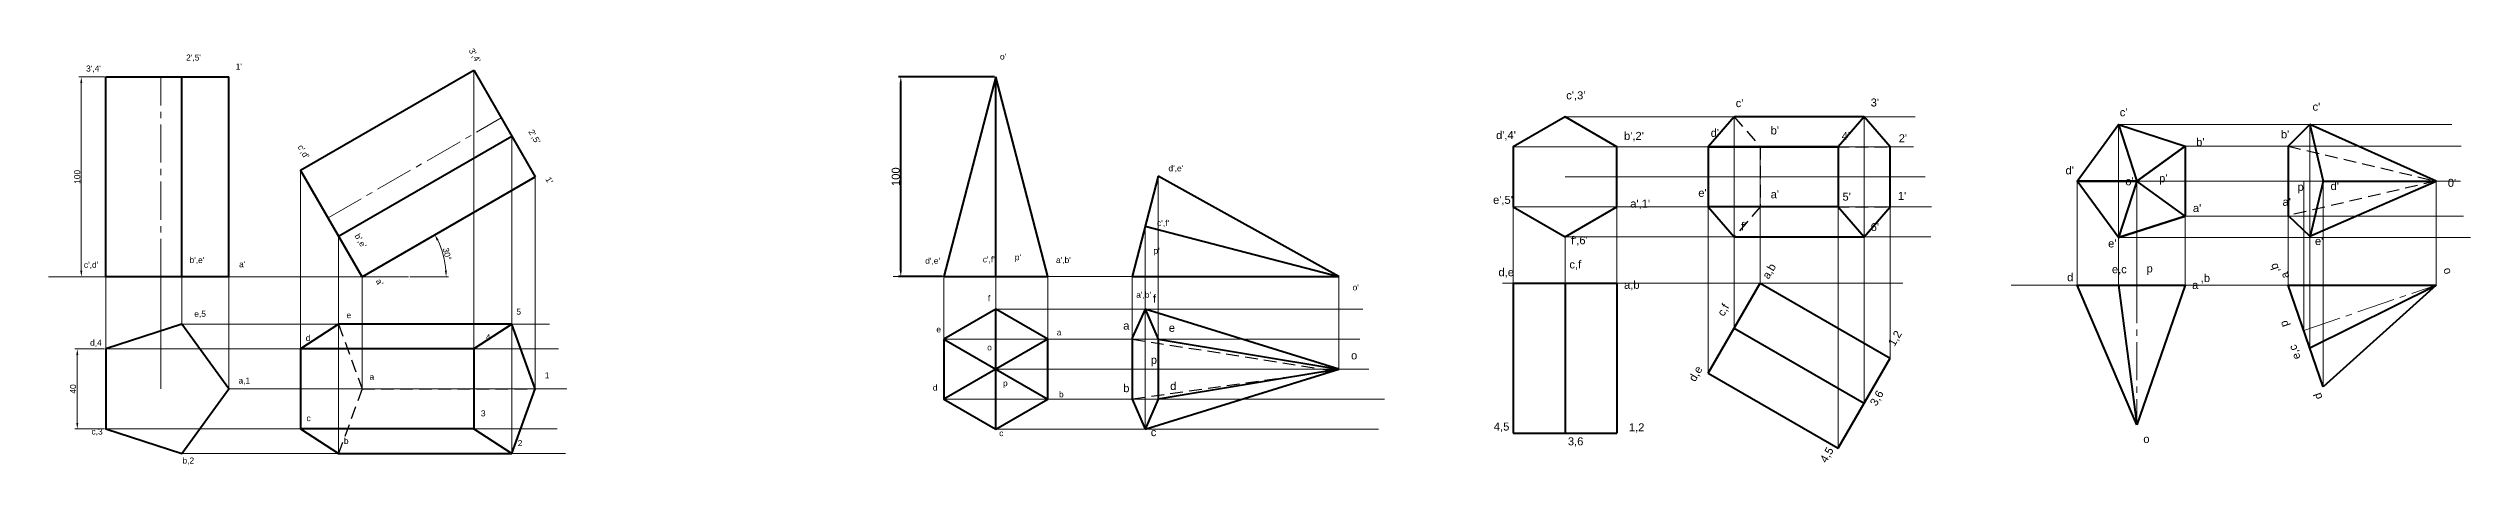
# Model space of a CAD drawing. Header units: millimetres. Extents: x 1 to 7224, y -410 to 206.
# Drawn here: x 1 to 1212, y -2 to 206 of the extents above; entities that cross this region are included whole.
import ezdxf

# ---------------------------------------------------------------- set-up
doc = ezdxf.new("R2010")
doc.units = ezdxf.units.MM
doc.linetypes.add('CENTER2', pattern=[28.575, 19.05, -3.175, 3.175, -3.175])
doc.linetypes.add('DASHED2', pattern=[9.525, 6.35, -3.175])
for name, color, linetype, lineweight in [('Centre line', 1, 'CENTER2', 20), ('Dim n hatch', 6, 'Continuous', 20), ('Hidden', 3, 'DASHED2', 30), ('Object', 2, 'Continuous', 40), ('Projection', 5, 'Continuous', 5)]:
    doc.layers.add(name, color=color, linetype=linetype, lineweight=lineweight)
doc.styles.get("Standard").update_dxf_attribs({"font": 'arial.ttf', "height": 4})
doc.dimstyles.new('ISO-25', dxfattribs={"dimtxt": 3, "dimasz": 3, "dimexe": 1.25, "dimexo": 0.625, "dimgap": 0.5, "dimtad": 1, "dimdec": 0, "dimtxsty": 'Standard', "dimcen": 2.5, "dimclrd": 256, "dimclre": 256, "dimclrt": 256, "dimadec": 0, "dimazin": 0, "dimtfac": 1, "dimtdec": 0, "dimtmove": 0, "dimatfit": 2, "dimfxl": 1, "dimlwd": -1, "dimlwe": -1, "dimarcsym": 0})

# ---------------------------------------------------------------- blocks, each defined once
blk = doc.blocks.new('*D1')
at = {"layer": 'Defpoints', "color": 0, "transparency": 16777216}
for p in [(17.4, 191.5), (29.6, 191.5), (29.6, 91.5)]:
    blk.add_point(p, dxfattribs=at)
at = {"layer": 'Dim n hatch', "transparency": 16777216}
for p, q in [((29, 191.5), (16.2, 191.5)), ((17.4, 94.5), (17.4, 188.5)), ((29, 91.5), (16.2, 91.5))]:
    blk.add_line(p, q, dxfattribs=at)
for points in [[(16.9, 188.5), (17.9, 188.5), (17.4, 191.5)], [(16.9, 94.5), (17.9, 94.5), (17.4, 91.5)]]:
    blk.add_solid(points, dxfattribs=at)
at = {"layer": 'Dim n hatch', "transparency": 16777216, "insert": (15.4, 141.5), "char_height": 3, "attachment_point": 5, "rotation": 90}
blk.add_mtext('100', dxfattribs=at)
blk = doc.blocks.new('*D2')
at = {"layer": 'Defpoints', "color": 0, "transparency": 16777216}
for p in [(15.4, 55.4), (29.6, 55.4), (29.6, 15.4)]:
    blk.add_point(p, dxfattribs=at)
at = {"layer": 'Dim n hatch', "transparency": 16777216}
for p, q in [((29, 55.4), (14.1, 55.4)), ((15.4, 18.4), (15.4, 52.4)), ((29, 15.4), (14.1, 15.4))]:
    blk.add_line(p, q, dxfattribs=at)
for points in [[(14.9, 52.4), (15.9, 52.4), (15.4, 55.4)], [(14.9, 18.4), (15.9, 18.4), (15.4, 15.4)]]:
    blk.add_solid(points, dxfattribs=at)
at = {"layer": 'Dim n hatch', "transparency": 16777216, "insert": (13.3, 35.4), "char_height": 3, "attachment_point": 5, "rotation": 90}
blk.add_mtext('40', dxfattribs=at)
blk = doc.blocks.new('*D3')
at = {"layer": 'Defpoints', "color": 0, "transparency": 16777216}
for p in [(244.4, 141.5), (199.2, 98.8), (1, 91.5), (157.8, 91.5), (181, 91.5)]:
    blk.add_point(p, dxfattribs=at)
at = {"layer": 'Dim n hatch', "transparency": 16777216}
blk.add_line((181.6, 91.5), (201, 91.5), dxfattribs=at)
blk.add_arc((157.8, 91.5), 42, 4.0937, 25.9063, dxfattribs=at)
for points in [[(195.1, 109.6), (196, 110.1), (194.2, 112.5)], [(200.2, 94.5), (199.2, 94.5), (199.8, 91.5)]]:
    blk.add_solid(points, dxfattribs=at)
at = {"layer": 'Dim n hatch', "transparency": 16777216, "insert": (200.3, 102.9), "char_height": 3, "attachment_point": 5, "rotation": 285}
blk.add_mtext('30°', dxfattribs=at)
blk = doc.blocks.new('*D4')
at = {"layer": 'Defpoints', "color": 0, "transparency": 16777216}
for p in [(427.1, 191.6), (474.7, 191.6), (448.7, 91.6)]:
    blk.add_point(p, dxfattribs=at)
at = {"layer": 'Object', "transparency": 16777216}
for p, q in [((474, 191.6), (425.9, 191.6)), ((427.1, 94.6), (427.1, 188.6)), ((448, 91.6), (425.9, 91.6))]:
    blk.add_line(p, q, dxfattribs=at)
for points in [[(426.6, 188.6), (427.6, 188.6), (427.1, 191.6)], [(426.6, 94.6), (427.6, 94.6), (427.1, 91.6)]]:
    blk.add_solid(points, dxfattribs=at)
at = {"layer": 'Object', "transparency": 16777216, "insert": (424.6, 141.6), "char_height": 4, "attachment_point": 5, "rotation": 90}
blk.add_mtext('100', dxfattribs=at)

msp = doc.modelspace()

# ---------------------------------------------------------------- linework, layer by layer
at = {"layer": 'Centre line'}
for p, q in [((57.1, 91.5), (57.1, 191.5)), ((140.8, 121), (227.4, 171)), ((843.8, 141.5), (908.8, 141.5)), ((1128.5, 139.4), (1194.7, 139.4)), ((1045.1, 87.4), (1045.1, 17.4)), ((1128.5, 64.6), (1194.7, 87.4))]:
    msp.add_line(p, q, dxfattribs=at)
at = {"layer": 'Hidden'}
for p, q in [((843.8, 171.5), (856.8, 156.5)), ((856.8, 156.5), (856.8, 126.5)), ((856.8, 156.5), (921.8, 156.5)), ((1120.7, 156.9), (1194.7, 139.4)), ((1194.7, 139.4), (1120.7, 122.1)), ((856.8, 126.5), (843.8, 111.5)), ((856.8, 126.5), (921.8, 126.5)), ((146, 67.8), (157.8, 35.4)), ((542.8, 60.3), (643.6, 44.5)), ((643.6, 44.5), (542.8, 30.3)), ((157.8, 35.4), (146, 3.1)), ((157.8, 35.4), (244.4, 35.4))]:
    msp.add_line(p, q, dxfattribs=at)
at = {"layer": 'Object'}
for p, q in [((127, 144.8), (213.6, 194.8)), ((213.6, 194.8), (244.4, 141.5)), ((29.6, 91.5), (29.6, 191.5)), ((29.6, 191.5), (91.1, 191.5)), ((67.6, 91.5), (67.6, 191.5)), ((91.1, 91.5), (91.1, 191.5)), ((474.7, 191.6), (448.7, 91.6)), ((474.7, 91.6), (474.7, 191.6)), ((500.6, 91.6), (474.7, 191.6)), ((843.8, 171.5), (830.8, 156.5)), ((908.8, 171.5), (843.8, 171.5)), ((908.8, 171.5), (895.8, 156.5)), ((921.8, 156.5), (908.8, 171.5)), ((146, 111.9), (232.6, 161.9)), ((1035.9, 167.7), (1045.1, 139.4)), ((1131.5, 167.7), (1120.7, 156.9)), ((1194.7, 139.4), (1131.5, 167.7)), ((1131.5, 167.7), (1138.2, 139.4)), ((785.1, 126.5), (785.1, 156.5)), ((830.8, 156.5), (830.8, 126.5)), ((895.8, 156.5), (830.8, 156.5)), ((830.8, 156.5), (895.8, 156.5)), ((895.8, 156.5), (895.8, 126.5)), ((895.8, 156.5), (895.8, 126.5)), ((921.8, 126.5), (921.8, 156.5)), ((1045.1, 139.4), (1069.2, 156.9)), ((1069.2, 156.9), (1045.1, 139.4)), ((1120.7, 156.9), (1120.7, 122.1)), ((157.8, 91.5), (127, 144.8)), ((157.8, 91.5), (244.4, 141.5)), ((555.8, 141.9), (542.8, 91.6)), ((646.1, 91.6), (555.8, 141.9)), ((1045.1, 139.4), (1015.3, 139.4)), ((1015.3, 139.4), (1045.1, 139.4)), ((1045.1, 139.4), (1035.9, 111.1)), ((1069.2, 121.9), (1045.1, 139.4)), ((1131.5, 111.8), (1194.7, 139.4)), ((1138.2, 139.4), (1131.5, 111.1)), ((1138.2, 139.4), (1194.7, 139.4)), ((733.2, 126.5), (759.2, 111.5)), ((830.8, 126.5), (843.8, 111.5)), ((895.8, 126.5), (830.8, 126.5)), ((895.8, 126.5), (830.8, 126.5)), ((895.8, 126.5), (908.8, 111.5)), ((908.8, 111.5), (921.8, 126.5)), ((1035.9, 111.1), (1069.2, 121.9)), ((1120.7, 122.1), (1131.5, 111.8)), ((549.3, 116.8), (646.1, 91.6)), ((843.8, 111.5), (908.8, 111.5)), ((91.1, 91.5), (29.6, 91.5)), ((448.7, 91.6), (500.6, 91.6)), ((542.8, 91.6), (646.1, 91.6)), ((733.2, 88.3), (785.1, 88.3)), ((733.2, 88.3), (733.2, 13.3)), ((759.2, 88.3), (759.2, 13.3)), ((785.1, 88.3), (785.1, 13.3)), ((830.8, 43.3), (856.8, 88.3)), ((856.8, 88.3), (921.8, 50.8)), ((1045.1, 17.4), (1015.3, 87.4)), ((1015.3, 87.4), (1069.2, 87.4)), ((1035.9, 87.4), (1045.1, 17.4)), ((1069.2, 87.4), (1045.1, 17.4)), ((1138.2, 36.4), (1120.7, 87.4)), ((1138.2, 36.4), (1120.7, 87.4)), ((1120.7, 87.4), (1194.7, 87.4)), ((1131.5, 55.9), (1194.7, 87.4)), ((1194.7, 87.4), (1138.2, 36.4)), ((474.7, 15.3), (474.7, 75.3)), ((549.3, 75.3), (542.8, 61)), ((646.1, 45.3), (549.3, 75.3)), ((549.3, 75.3), (555.8, 60.3)), ((146, 67.8), (127, 55.4)), ((232.6, 67.8), (146, 67.8)), ((232.6, 67.8), (213.6, 55.4)), ((244.4, 35.4), (232.6, 67.8)), ((542.8, 61), (542.8, 30.3)), ((843.8, 65.8), (908.8, 28.3)), ((127, 55.4), (127, 15.4)), ((213.6, 55.4), (127, 55.4)), ((213.6, 55.4), (213.6, 15.4)), ((448.7, 60.3), (474.7, 45.3)), ((500.6, 60.3), (448.7, 30.3)), ((500.6, 30.3), (500.6, 60.3)), ((555.8, 60.3), (555.8, 30.3)), ((555.8, 60.3), (646.1, 45.3)), ((895.8, 5.8), (921.8, 50.8)), ((474.7, 45.3), (500.6, 30.3)), ((549.3, 15.3), (646.1, 45.3)), ((646.1, 45.3), (555.8, 30.3)), ((830.8, 43.3), (895.8, 5.8)), ((232.6, 3.1), (244.4, 35.4)), ((448.7, 30.3), (474.7, 15.3)), ((542.8, 30.3), (549.3, 15.3)), ((555.8, 30.3), (549.3, 15.3)), ((127, 15.4), (146, 3.1)), ((213.6, 15.4), (127, 15.4)), ((213.6, 15.4), (232.6, 3.1)), ((733.2, 13.3), (785.1, 13.3)), ((146, 3.1), (232.6, 3.1))]:
    msp.add_line(p, q, dxfattribs=at)
for points in [[(785.1, 126.5), (785.1, 156.5), (759.2, 171.5), (733.2, 156.5), (733.2, 126.5), (759.2, 111.5)], [(1069.2, 156.9), (1069.2, 121.9), (1035.9, 111.1), (1015.3, 139.4), (1035.9, 167.7)], [(448.7, 60.3), (448.7, 30.3), (474.7, 15.3), (500.6, 30.3), (500.6, 60.3), (474.7, 75.3)], [(29.6, 55.4), (29.6, 15.4), (67.6, 3.1), (91.1, 35.4), (67.6, 67.8)]]:
    msp.add_lwpolyline(points, close=True, dxfattribs=at)
at = {"layer": 'Projection'}
for p, q in [((213.6, 194.8), (213.6, 15.4)), ((759.2, 171.5), (934.2, 171.5)), ((843.8, 65.8), (843.8, 171.5)), ((908.8, 28.3), (908.8, 171.5)), ((232.6, 161.9), (232.6, 3.1)), ((1035.9, 167.7), (1035.9, 87.4)), ((1035.9, 167.7), (1202.5, 167.7)), ((1131.5, 55.9), (1131.5, 167.7)), ((733.2, 156.5), (933.4, 156.5)), ((830.8, 43.3), (830.8, 156.5)), ((856.8, 88.3), (856.8, 156.5)), ((895.8, 5.8), (895.8, 156.5)), ((921.8, 50.8), (921.8, 156.5)), ((1069.2, 156.9), (1207.2, 156.9)), ((1120.7, 87.4), (1120.7, 156.9)), ((127, 144.8), (127, 15.4)), ((244.4, 141.5), (244.4, 35.4)), ((555.8, 141.9), (555.8, 30.3)), ((759.2, 141.5), (939.3, 141.5)), ((1015.3, 139.4), (1015.3, 87.4)), ((1045.1, 139.4), (1045.1, 87.4)), ((1045.1, 139.4), (1206.8, 139.4)), ((1128.5, 64.6), (1128.5, 139.4)), ((1138.2, 36.4), (1138.2, 139.4)), ((1194.7, 87.4), (1194.7, 139.4)), ((733.2, 126.5), (733.2, 88.3)), ((733.2, 126.5), (942.4, 126.5)), ((785.1, 126.5), (785.1, 88.3)), ((1069.2, 121.9), (1069.2, 87.4)), ((1069.2, 121.9), (1208.4, 121.9)), ((146, 111.9), (146, 3.1)), ((549.3, 116.8), (549.3, 15.3)), ((759.2, 111.5), (759.2, 88.3)), ((759.2, 111.5), (942, 111.5)), ((1035.9, 111.1), (1211.9, 111.1)), ((1, 91.5), (181, 91.5)), ((29.6, 55.4), (29.6, 91.5)), ((57.1, 35.4), (57.1, 91.5)), ((67.6, 67.8), (67.6, 91.5)), ((91.1, 35.4), (91.1, 91.5)), ((157.8, 91.5), (157.8, 35.4)), ((423.3, 91.6), (603.3, 91.6)), ((448.7, 60.3), (448.7, 91.6)), ((474.7, 75.3), (474.7, 91.6)), ((500.6, 60.3), (500.6, 91.6)), ((542.8, 91.6), (542.8, 30.3)), ((646.1, 91.6), (646.1, 45.3)), ((728, 88.3), (928, 88.3)), ((982.3, 87.4), (1120.7, 87.4)), ((474.7, 75.3), (658.1, 75.3)), ((67.6, 67.8), (251.5, 67.8)), ((29.6, 55.4), (256, 55.4)), ((448.7, 60.3), (656.6, 60.3)), ((474.7, 45.3), (661.1, 45.3)), ((91.1, 35.4), (260.1, 35.4)), ((448.7, 30.3), (669, 30.3)), ((29.6, 15.4), (255.3, 15.4)), ((474.7, 15.3), (666, 15.3)), ((67.6, 3.1), (259.4, 3.1))]:
    msp.add_line(p, q, dxfattribs=at)

# ---------------------------------------------------------------- texts
at = {"layer": 'Dim n hatch'}
for s, height, p in [("3',4'", 3, (19.8, 194.2)), ("2',5'", 3, (69.8, 199.7)), ("1'", 3, (94.6, 195.2)), ("o'", 3, (476.7, 200.2)), ("c',3'", 4, (759.8, 180.3)), ("c'", 4, (844.5, 176.4)), ("3'", 4, (912, 176.7)), ("c'", 4, (1036.5, 171.8)), ("c'", 4, (1132.9, 174.6)), ("d',4'", 4, (724.7, 160.4)), ("b',2'", 4, (788.7, 160)), ("d'", 4, (832, 161.5)), ("b'", 4, (862, 162.7)), ("4'", 4, (897.5, 160)), ("2'", 4, (926, 158.8)), ("b'", 4, (1074.7, 156.9)), ("b'", 4, (1117.1, 160.8)), ("d',e'", 3, (560.9, 144.3)), ("d'", 4, (1009.4, 142.8)), ("e'", 4, (825.8, 131.5)), ("a'", 4, (862, 130.8)), ("5'", 4, (897.9, 129.6)), ("1'", 4, (925.6, 130)), ("o'", 4, (1039.3, 137.3)), ("p'", 4, (1056.2, 138.8)), ('p', 4, (1125.4, 134.5)), ("d'", 4, (1141.9, 134.9)), ("0'", 4, (1200.5, 136.5)), ("e',5'", 4, (723.2, 128)), ("a',1'", 4, (791.8, 126.1)), ("a'", 4, (1073.1, 123.9)), ("a'", 4, (1117.9, 127)), ("c',f'", 3, (555.2, 116.9)), ("f',6'", 4, (762.2, 107.8)), ("f'", 4, (847.2, 114.8)), ("6'", 4, (912, 114.4)), ("e'", 4, (1030.7, 106.2)), ("e'", 4, (1134.1, 107.4)), ("c',d'", 3, (18.7, 96)), ("b',e'", 3, (71.5, 98.4)), ("a'", 3, (96.3, 96.3)), ("d',e'", 3, (439.3, 98)), ("c',f'", 3, (468.1, 98.7)), ("p'", 3, (484.1, 99.8)), ("a',b'", 3, (504.7, 98.4)), ("p'", 3, (553.5, 103.1)), ('c,f', 4, (761.4, 95.7)), ("o'", 3, (653, 84.7)), ('d,e', 4, (725.9, 91.8)), ('a,b', 4, (788.7, 85.5)), ('d', 4, (1010.2, 89.3)), ('e,c', 4, (1032.6, 93.3)), ('p', 4, (1049.9, 93.7)), ('a', 4, (1072.7, 85.4)), (',b', 4, (1077, 88.9)), ('e,5', 3, (73.9, 71.5)), ('e', 3, (150, 70.8)), ('5', 3, (234.9, 72.6)), ('f', 3, (470.7, 79.3)), ("a',b'", 3, (544.8, 81)), ('f', 4, (553.2, 78.6)), ('d', 3, (129.6, 59.4)), ('4', 3, (219.6, 59.8)), ('e', 3, (444.9, 63.7)), ('a', 3, (505.1, 62.2)), ('a', 4, (538.3, 65.1)), ('e', 4, (561.1, 64)), ('d,4', 3, (21.8, 57)), ('o', 3, (470.3, 54.7)), ('p', 4, (552.1, 48)), ('o', 4, (652.2, 50.2)), ('a,1', 3, (96, 38.1)), ('a', 3, (161.5, 40)), ('1', 3, (249.1, 40.7)), ('d', 3, (443.1, 34.6)), ('p', 3, (478.2, 36.8)), ('b', 4, (538.3, 33.8)), ('d', 4, (561.8, 34.9)), ('3', 3, (217.2, 21.7)), ('b', 3, (506.2, 31.2)), ('c,3', 3, (22.5, 12.6)), ('c', 3, (130, 19.3)), ('c', 3, (476.3, 11.8)), ('c', 4, (552.1, 11.8)), ('4,5', 4, (723.6, 14.6)), ('1,2', 4, (791.1, 14.2)), ('b,2', 3, (68, -1.9)), ('b', 3, (148.7, 7.9)), ('2', 3, (235.6, 6.8)), ('3,6', 4, (760.6, 7.2)), ('o', 4, (1048.3, 8.4))]:
    msp.add_text(s, height=height, dxfattribs=at).set_placement(p)
for s, height, rotation, p in [("3',4'", 3, 300, (211, 204.7)), ("2',5'", 3, 300, (240.8, 164.1)), ("c',d'", 3, 300, (125.4, 156.5)), ("1'", 3, 300, (249.3, 140.4)), ("b',e'", 3, 300, (153.9, 112)), ('a,b', 4, 60, (861, 90)), (',b', 4, 108.9881, (1116.6, 94.3)), ("a'", 3, 300, (164.5, 89.4)), ('a', 4, 108.9881, (1121.4, 91.4)), ('o', 4, 108.9881, (1202.1, 93.4)), ('c,f', 4, 60, (838.5, 71.4)), ('1,2', 4, 60, (923.9, 56.4)), ('p', 4, 108.9881, (1121, 67.1)), ('e,c', 4, 108.9881, (1127, 50.9)), ('d,e', 4, 60, (824.2, 38.7)), ('3,6', 4, 60, (914.8, 26.5)), ('d', 4, 108.9881, (1138, 31)), ('4,5', 4, 60, (889.8, -1.9))]:
    msp.add_text(s, height=height, rotation=rotation, dxfattribs=at).set_placement(p)

# ---------------------------------------------------------------- dimensions: what is measured, and where the dimension line sits
for base, p1, p2, picture, middle in [((17.4, 191.5), (29.6, 91.5), (29.6, 191.5), '*D1', (15.4, 141.5)), ((15.4, 55.4), (29.6, 15.4), (29.6, 55.4), '*D2', (13.3, 35.4))]:
    dim = msp.add_linear_dim(base=base, p1=p1, p2=p2, angle=90, dimstyle='ISO-25', dxfattribs=at)
    dim.commit()
    dim.dimension.update_dxf_attribs({"geometry": picture, "text_midpoint": middle})
dim = msp.add_angular_dim_2l(base=(199.2, 98.8), line1=((1, 91.5), (181, 91.5)), line2=((157.8, 91.5), (244.4, 141.5)), dimstyle='ISO-25', dxfattribs=at)
dim.commit()
dim.dimension.update_dxf_attribs({"geometry": '*D3', "text_midpoint": (200.3, 102.9)})
at = {"layer": 'Object'}
dim = msp.add_linear_dim(base=(427.1, 191.6), p1=(448.7, 91.6), p2=(474.7, 191.6), angle=90, dimstyle='ISO-25', dxfattribs=at)
dim.commit()
dim.dimension.update_dxf_attribs({"geometry": '*D4', "text_midpoint": (424.6, 141.6)})

doc.saveas('drawing.dxf')
